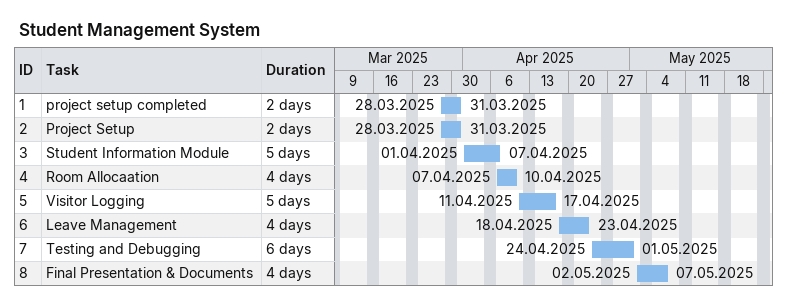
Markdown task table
Student Management System

| ID | Task | Duration | Start | Finish |
|---|---|---|---|---|
| 1 | project setup completed | 2d | 2025-03-28 | 2025-03-31 |
| 2 | Project Setup | 2d | 2025-03-28 | 2025-03-31 |
| 3 | Student Information Module | 5d | 2025-04-01 | 2025-04-07 |
| 4 | Room Allocaation | 4d | 2025-04-07 | 2025-04-10 |
| 5 | Visitor Logging | 5d | 2025-04-11 | 2025-04-17 |
| 6 | Leave Management | 4d | 2025-04-18 | 2025-04-23 |
| 7 | Testing and Debugging | 6d | 2025-04-24 | 2025-05-01 |
| 8 | Final Presentation & Documents | 4d | 2025-05-02 | 2025-05-07 |
